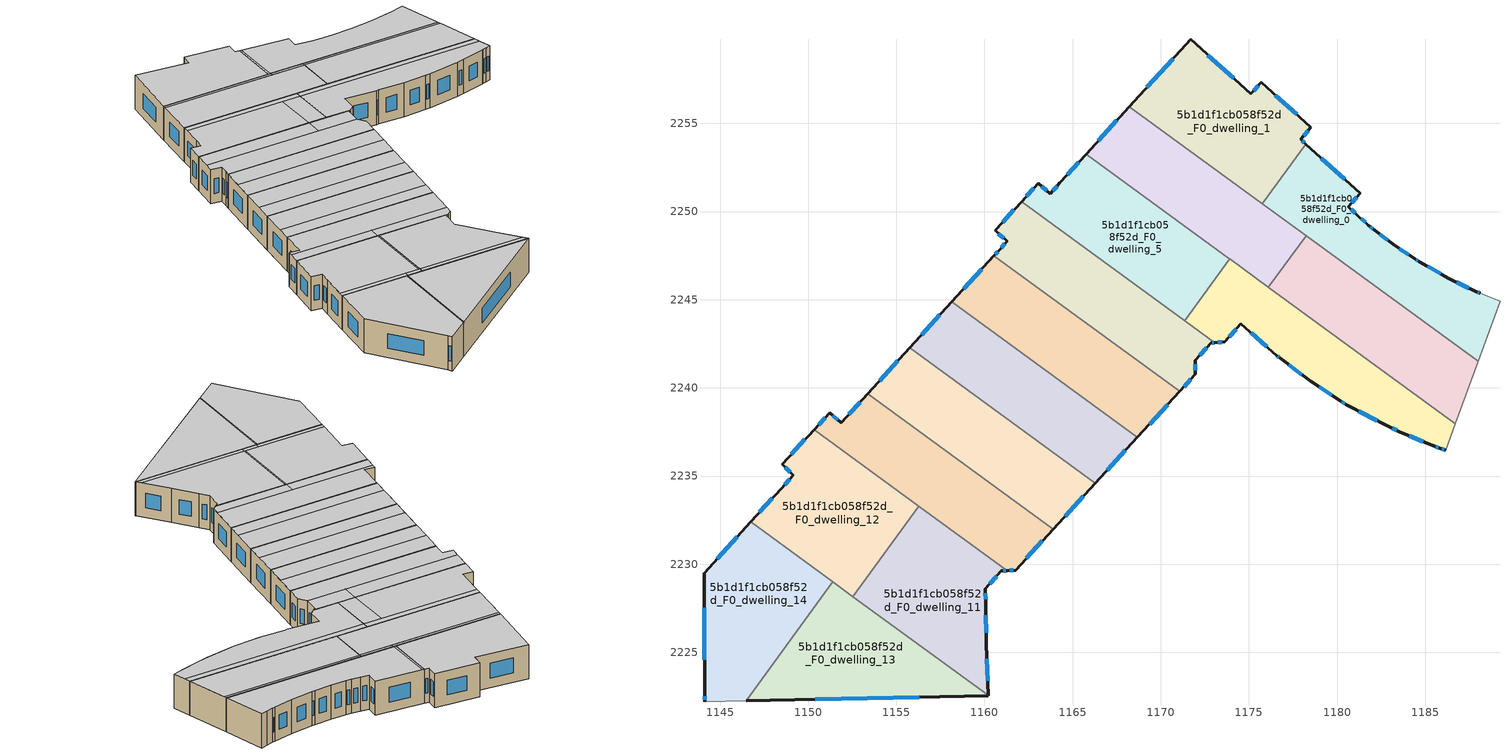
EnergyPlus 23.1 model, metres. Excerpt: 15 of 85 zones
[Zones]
5b1d1f1cb058f52d_F0_dwelling_0
 floor ground (EU_floor_Construction): 1184.65,2247.16 1186.35,2246.2 1187.9,2245.45 1188.11,2245.36 1188.67,2245.13 1189.24,2244.92 1188,2241.51 1175.76,2250.44 1178.23,2253.83 1181.3,2251.03 1180.63,2250.27 1181.2,2249.75 1181.78,2249.23 1182.13,2248.93 1183.17,2248.14 1184.41,2247.31 z0
 wall outside (EU_wall_Construction): 1188.11,2245.36 1187.9,2245.45 1186.35,2246.2 1184.65,2247.16 1184.41,2247.31 1183.17,2248.14 1182.13,2248.93 1181.78,2249.23 1181.2,2249.75 1180.63,2250.27 1181.3,2251.03 1178.23,2253.83 z0:3
 wall adiabatic (EU_wall_Construction): 1188,2241.51 1189.24,2244.92 1188.67,2245.13 1188.11,2245.36 z0:3
 wall to 5b1d1f1cb058f52d_F0_dwelling_1 (EU_wall_Construction): 1178.23,2253.83 1175.76,2250.44 z0:3
 wall to 5b1d1f1cb058f52d_F0_dwelling_2 (EU_wall_Construction): 1178.24,2248.63 1188,2241.51 z0:3
 wall to 5b1d1f1cb058f52d_F0_dwelling_3 (EU_wall_Construction): 1175.76,2250.44 1178.24,2248.63 z0:3
 window (EU_Window_Construction): 1181.04,2249.9 1180.79,2250.12 / 1181.61,2249.38 1181.36,2249.6 / 1182.03,2249.02 1181.88,2249.15 / 1182.87,2248.37 1182.43,2248.71 / 1184.06,2247.55 1183.52,2247.9 / 1184.58,2247.21 1184.48,2247.27 / 1185.86,2246.48 1185.14,2246.89 / 1187.46,2245.66 1186.79,2245.99 / 1188.05,2245.38 1187.96,2245.42 / 1180.43,2251.83 1179.11,2253.03 / 1180.82,2250.49 1181.11,2250.82 z0.86:2.14
 ceiling to 5b1d1f1cb058f52d_F1_dwelling_0 (EU_floor_Construction): 1188,2241.51 1189.24,2244.92 1188.67,2245.13 1188.11,2245.36 1187.9,2245.45 1186.35,2246.2 1184.65,2247.16 1184.41,2247.31 1183.17,2248.14 1182.13,2248.93 1181.78,2249.23 1181.2,2249.75 1180.63,2250.27 1181.3,2251.03 1178.36,2253.71 1175.9,2250.34 z3
 ceiling to 5b1d1f1cb058f52d_F1_dwelling_1 (EU_floor_Construction): 1175.9,2250.34 1178.36,2253.71 1178.23,2253.83 1175.76,2250.44 z3
5b1d1f1cb058f52d_F0_dwelling_1
 floor ground (EU_floor_Construction): 1175.7,2257.33 1178.52,2254.78 1177.93,2254.1 1178.23,2253.83 1175.76,2250.44 1168.22,2255.95 1171.69,2259.76 1175.09,2256.67 z0
 wall outside (EU_wall_Construction): 1178.23,2253.83 1177.93,2254.1 1178.52,2254.78 1175.7,2257.33 1175.09,2256.67 1171.69,2259.76 1168.22,2255.95 z0:3
 wall to 5b1d1f1cb058f52d_F0_dwelling_3 (EU_wall_Construction): 1168.22,2255.95 1175.76,2250.44 z0:3
 window (EU_Window_Construction): 1178.09,2254.3 1178.35,2254.59 / 1178.14,2253.91 1178.01,2254.02 / 1170.7,2258.67 1169.21,2257.04 / 1174.12,2257.55 1172.66,2258.88 / 1175.52,2257.14 1175.27,2256.86 / 1177.71,2255.51 1176.5,2256.61 z0.86:2.14
 ceiling to 5b1d1f1cb058f52d_F1_dwelling_1 (EU_floor_Construction): 1175.76,2250.44 1178.23,2253.83 1177.93,2254.1 1178.52,2254.78 1175.7,2257.33 1175.09,2256.67 1171.69,2259.76 1168.22,2255.95 z3
5b1d1f1cb058f52d_F0_dwelling_10
 floor ground (EU_floor_Construction): 1163.9,2231.99 1161.76,2229.66 1161.3,2229.64 1150.34,2237.63 1151.22,2238.58 1151.88,2238.02 1153.38,2239.66 z0
 wall outside (EU_wall_Construction): 1153.38,2239.66 1151.88,2238.02 1151.22,2238.58 1150.34,2237.63 / 1161.3,2229.64 1161.76,2229.66 1163.9,2231.99 z0:3
 wall to 5b1d1f1cb058f52d_F0_dwelling_9 (EU_wall_Construction): 1163.9,2231.99 1153.38,2239.66 z0:3
 wall to 5b1d1f1cb058f52d_F0_dwelling_12 (EU_wall_Construction): 1150.34,2237.63 1156.28,2233.3 z0:3
 wall to 5b1d1f1cb058f52d_F0_dwelling_11 (EU_wall_Construction): 1156.28,2233.3 1161.3,2229.64 z0:3
 window (EU_Window_Construction): 1150.97,2238.31 1150.59,2237.91 / 1151.69,2238.18 1151.41,2238.42 / 1152.95,2239.19 1152.31,2238.49 / 1162.37,2230.33 1163.29,2231.32 / 1161.43,2229.64 1161.63,2229.65 z0.86:2.14
 ceiling to 5b1d1f1cb058f52d_F1_dwelling_9 (EU_floor_Construction): 1162.21,2230.14 1163.9,2231.99 1153.38,2239.66 1151.88,2238.02 1151.22,2238.58 1150.98,2238.33 z3
 ceiling to 5b1d1f1cb058f52d_F1_dwelling_11 (EU_floor_Construction): 1156.19,2233.36 1156.74,2234.13 1150.98,2238.33 1150.34,2237.63 z3
 ceiling to 5b1d1f1cb058f52d_F1_dwelling_10 (EU_floor_Construction): 1161.76,2229.66 1162.21,2230.14 1156.74,2234.13 1156.19,2233.36 1161.3,2229.64 z3
5b1d1f1cb058f52d_F0_dwelling_11
 floor ground (EU_floor_Construction): 1161.3,2229.64 1160.96,2229.62 1160.05,2228.61 1160.07,2227.75 1160.1,2225.45 1160.21,2222.57 1152.54,2228.17 1156.28,2233.3 z0
 wall outside (EU_wall_Construction): 1160.21,2222.57 1160.1,2225.45 1160.07,2227.75 1160.05,2228.61 1160.96,2229.62 1161.3,2229.64 z0:3
 wall to 5b1d1f1cb058f52d_F0_dwelling_12 (EU_wall_Construction): 1156.28,2233.3 1152.54,2228.17 z0:3
 wall to 5b1d1f1cb058f52d_F0_dwelling_13 (EU_wall_Construction): 1152.54,2228.17 1160.21,2222.57 z0:3
 window (EU_Window_Construction): 1160.18,2223.39 1160.13,2224.63 / 1161.06,2229.62 1161.2,2229.63 / 1160.31,2228.9 1160.7,2229.33 / 1160.06,2228 1160.06,2228.37 / 1160.09,2226.11 1160.08,2227.1 z0.86:2.14
 ceiling to 5b1d1f1cb058f52d_F1_dwelling_10 (EU_floor_Construction): 1160.19,2223.07 1160.1,2225.45 1160.07,2227.75 1160.05,2228.61 1160.96,2229.62 1161.3,2229.64 1156.28,2233.3 1152.77,2228.49 z3
 ceiling adiabatic (EU_roof_Construction): 1160.21,2222.57 1160.19,2223.07 1152.77,2228.49 1152.54,2228.17 z3
5b1d1f1cb058f52d_F0_dwelling_12
 floor ground (EU_floor_Construction): 1156.28,2233.3 1152.54,2228.17 1146.74,2232.4 1148.47,2234.29 1149.16,2235.04 1148.52,2235.68 1150.34,2237.63 z0
 wall outside (EU_wall_Construction): 1150.34,2237.63 1148.52,2235.68 1149.16,2235.04 1148.47,2234.29 1146.74,2232.4 z0:3
 wall to 5b1d1f1cb058f52d_F0_dwelling_14 (EU_wall_Construction): 1146.74,2232.4 1151.41,2228.99 z0:3
 wall to 5b1d1f1cb058f52d_F0_dwelling_13 (EU_wall_Construction): 1151.41,2228.99 1152.54,2228.17 z0:3
 window (EU_Window_Construction): 1148.96,2234.82 1148.67,2234.5 / 1148.71,2235.49 1148.98,2235.22 / 1149.82,2237.08 1149.04,2236.24 / 1147.97,2233.75 1147.23,2232.94 z0.86:2.14
 ceiling to 5b1d1f1cb058f52d_F1_dwelling_11 (EU_floor_Construction): 1152.68,2228.56 1156.19,2233.36 1150.34,2237.63 1148.52,2235.68 1149.16,2235.04 1148.47,2234.29 1147.01,2232.69 z3
 ceiling to 5b1d1f1cb058f52d_F1_dwelling_10 (EU_floor_Construction): 1152.77,2228.49 1156.28,2233.3 1156.19,2233.36 1152.68,2228.56 z3
 ceiling to 5b1d1f1cb058f52d_F1_dwelling_13 (EU_floor_Construction): 1151.5,2228.93 1151.73,2229.25 1147.01,2232.69 1146.74,2232.4 z3
 ceiling adiabatic (EU_roof_Construction): 1152.54,2228.17 1152.77,2228.49 1151.73,2229.25 1151.5,2228.93 z3
5b1d1f1cb058f52d_F0_dwelling_13
 floor ground (EU_floor_Construction): 1160.21,2222.57 1160.22,2222.53 1146.49,2222.26 1151.41,2229 z0
 wall outside (EU_wall_Construction): 1146.49,2222.26 1160.22,2222.53 1160.21,2222.57 z0:3
 wall to 5b1d1f1cb058f52d_F0_dwelling_14 (EU_wall_Construction): 1151.41,2229 1146.49,2222.26 z0:3
 window (EU_Window_Construction): 1150.41,2222.33 1156.29,2222.45 z0.86:2.14
 ceiling to 5b1d1f1cb058f52d_F1_dwelling_12 (EU_floor_Construction): 1160.22,2222.53 1160.21,2222.57 1151.5,2228.93 1146.63,2222.26 z3
 ceiling to 5b1d1f1cb058f52d_F1_dwelling_13 (EU_floor_Construction): 1146.63,2222.26 1151.5,2228.93 1151.41,2229 1146.49,2222.26 z3
5b1d1f1cb058f52d_F0_dwelling_14
 floor ground (EU_floor_Construction): 1151.41,2229 1146.49,2222.26 1144.12,2222.21 1144.12,2222.61 1144.09,2229.49 1146.74,2232.4 z0
 wall outside (EU_wall_Construction): 1146.74,2232.4 1144.09,2229.49 1144.12,2222.61 1144.12,2222.21 z0:3
 wall adiabatic (EU_wall_Construction): 1144.12,2222.21 1146.49,2222.26 z0:3
 window (EU_Window_Construction): 1145.98,2231.57 1144.85,2230.32 / 1144.12,2222.5 1144.12,2222.33 / 1144.1,2227.52 1144.11,2224.58 z0.86:2.14
 ceiling to 5b1d1f1cb058f52d_F1_dwelling_13 (EU_floor_Construction): 1146.49,2222.26 1151.41,2229 1146.74,2232.4 1144.09,2229.49 1144.12,2222.61 1144.12,2222.21 z3
5b1d1f1cb058f52d_F0_dwelling_2
 floor ground (EU_floor_Construction): 1188,2241.51 1186.71,2237.96 1176.1,2245.7 1178.24,2248.63 z0
 wall to 5b1d1f1cb058f52d_F0_dwelling_3 (EU_wall_Construction): 1178.24,2248.63 1176.1,2245.7 z0:3
 wall adiabatic (EU_wall_Construction): 1186.71,2237.96 1188,2241.51 z0:3
 wall to 5b1d1f1cb058f52d_F0_dwelling_4 (EU_wall_Construction): 1176.1,2245.7 1186.71,2237.96 z0:3
 ceiling to 5b1d1f1cb058f52d_F1_dwelling_2 (EU_floor_Construction): 1186.71,2237.96 1187.9,2241.25 1178.11,2248.4 1176.13,2245.68 z3
 ceiling adiabatic (EU_roof_Construction): 1187.9,2241.25 1188,2241.51 1178.24,2248.63 1176.1,2245.7 1176.13,2245.68 1178.11,2248.4 z3
5b1d1f1cb058f52d_F0_dwelling_3
 floor ground (EU_floor_Construction): 1178.24,2248.63 1176.1,2245.7 1165.76,2253.25 1168.22,2255.95 z0
 wall outside (EU_wall_Construction): 1168.22,2255.95 1165.76,2253.25 z0:3
 wall to 5b1d1f1cb058f52d_F0_dwelling_5 (EU_wall_Construction): 1165.76,2253.25 1173.89,2247.31 z0:3
 wall to 5b1d1f1cb058f52d_F0_dwelling_4 (EU_wall_Construction): 1173.9,2247.31 1176.1,2245.7 z0:3
 window (EU_Window_Construction): 1167.51,2255.17 1166.46,2254.02 z0.86:2.14
 ceiling adiabatic (EU_roof_Construction): 1176.1,2245.7 1178.08,2248.42 1168.04,2255.75 1165.76,2253.25 z3
 ceiling to 5b1d1f1cb058f52d_F1_dwelling_1 (EU_floor_Construction): 1175.74,2250.12 1175.9,2250.34 1168.22,2255.95 1168.04,2255.75 z3
 ceiling to 5b1d1f1cb058f52d_F1_dwelling_0 (EU_floor_Construction): 1178.08,2248.42 1178.24,2248.63 1175.9,2250.34 1175.74,2250.12 z3
5b1d1f1cb058f52d_F0_dwelling_4
 floor ground (EU_floor_Construction): 1186.71,2237.96 1186.16,2236.46 1185.82,2236.58 1185.48,2236.71 1185.44,2236.72 1183.53,2237.52 1182.96,2237.78 1180.53,2239.04 1180.16,2239.27 1178.5,2240.37 1176.74,2241.71 1176.59,2241.83 1174.54,2243.63 1173.63,2242.61 1173.07,2242.57 1171.35,2243.82 1173.9,2247.31 z0
 wall outside (EU_wall_Construction): 1173.07,2242.57 1173.63,2242.61 1174.54,2243.63 1176.59,2241.83 1176.74,2241.71 1178.5,2240.37 1180.16,2239.27 1180.53,2239.04 1182.96,2237.78 1183.53,2237.52 1185.44,2236.72 1185.48,2236.71 1185.82,2236.58 1186.16,2236.46 z0:3
 wall to 5b1d1f1cb058f52d_F0_dwelling_5 (EU_wall_Construction): 1173.9,2247.31 1171.35,2243.82 z0:3
 wall adiabatic (EU_wall_Construction): 1186.16,2236.46 1186.71,2237.96 z0:3
 wall to 5b1d1f1cb058f52d_F0_dwelling_6 (EU_wall_Construction): 1171.35,2243.82 1173.07,2242.57 z0:3
 window (EU_Window_Construction): 1177.24,2241.32 1178,2240.75 / 1176.63,2241.8 1176.69,2241.74 / 1175.12,2243.11 1176,2242.35 / 1173.89,2242.9 1174.28,2243.34 / 1173.23,2242.58 1173.47,2242.6 / 1185.92,2236.55 1186.07,2236.49 / 1185.58,2236.67 1185.73,2236.62 / 1184.08,2237.29 1184.9,2236.95 / 1183.12,2237.71 1183.37,2237.59 / 1181.22,2238.68 1182.27,2238.14 / 1180.27,2239.2 1180.42,2239.11 / 1178.98,2240.05 1179.69,2239.58 z0.86:2.14
 ceiling to 5b1d1f1cb058f52d_F1_dwelling_4 (EU_floor_Construction): 1186.16,2236.46 1186.53,2237.47 1173.6,2246.9 1171.35,2243.82 1173.07,2242.57 1173.63,2242.61 1174.54,2243.63 1176.59,2241.83 1176.74,2241.71 1178.5,2240.37 1180.16,2239.27 1180.53,2239.04 1182.96,2237.78 1183.53,2237.52 1185.48,2236.71 1185.82,2236.58 z3
 ceiling adiabatic (EU_roof_Construction): 1186.53,2237.47 1186.71,2237.96 1173.9,2247.31 1173.6,2246.9 z3
5b1d1f1cb058f52d_F0_dwelling_5
 floor ground (EU_floor_Construction): 1173.9,2247.31 1171.35,2243.82 1162.1,2250.57 1163.05,2251.62 1163.72,2251.01 1164.28,2251.62 1165.76,2253.25 z0
 wall outside (EU_wall_Construction): 1165.76,2253.25 1164.28,2251.62 1163.72,2251.01 1163.05,2251.62 1162.1,2250.57 z0:3
 wall to 5b1d1f1cb058f52d_F0_dwelling_6 (EU_wall_Construction): 1162.1,2250.57 1171.35,2243.82 z0:3
 window (EU_Window_Construction): 1163.53,2251.18 1163.24,2251.44 / 1164.12,2251.45 1163.88,2251.18 / 1165.33,2252.78 1164.7,2252.09 / 1162.78,2251.32 1162.37,2250.87 z0.86:2.14
 ceiling to 5b1d1f1cb058f52d_F1_dwelling_5 (EU_floor_Construction): 1170.05,2244.77 1172.3,2247.85 1165.42,2252.87 1164.28,2251.62 1163.72,2251.01 1163.05,2251.62 1162.1,2250.57 z3
 ceiling to 5b1d1f1cb058f52d_F1_dwelling_4 (EU_floor_Construction): 1171.35,2243.82 1173.6,2246.9 1172.3,2247.85 1170.05,2244.77 z3
 ceiling to 5b1d1f1cb058f52d_F1_dwelling_3 (EU_floor_Construction): 1173.6,2246.9 1173.9,2247.31 1165.76,2253.25 1165.42,2252.87 z3
5b1d1f1cb058f52d_F0_dwelling_6
 floor ground (EU_floor_Construction): 1173.07,2242.57 1172.85,2242.55 1171.96,2241.55 1171.96,2240.77 1171.06,2239.8 1160.53,2247.49 1160.83,2247.82 1161.28,2248.31 1160.6,2248.93 1162.1,2250.57 z0
 wall outside (EU_wall_Construction): 1171.06,2239.8 1171.96,2240.77 1171.96,2241.55 1172.85,2242.55 1173.07,2242.57 / 1162.1,2250.57 1160.6,2248.93 1161.28,2248.31 1160.83,2247.82 1160.53,2247.49 z0:3
 wall to 5b1d1f1cb058f52d_F0_dwelling_7 (EU_wall_Construction): 1160.53,2247.49 1171.06,2239.8 z0:3
 window (EU_Window_Construction): 1171.32,2240.07 1171.7,2240.49 / 1160.74,2247.72 1160.61,2247.58 / 1161.15,2248.17 1160.96,2247.96 / 1160.79,2248.75 1161.08,2248.49 / 1161.67,2250.1 1161.03,2249.4 / 1172.91,2242.56 1173,2242.56 / 1172.21,2241.84 1172.59,2242.27 / 1171.96,2241 1171.96,2241.33 z0.86:2.14
 ceiling to 5b1d1f1cb058f52d_F1_dwelling_6 (EU_floor_Construction): 1171.06,2239.8 1171.96,2240.77 1171.96,2241.55 1171.97,2241.56 1161.11,2249.49 1160.6,2248.93 1161.28,2248.31 1160.83,2247.82 1160.53,2247.49 z3
 ceiling to 5b1d1f1cb058f52d_F1_dwelling_5 (EU_floor_Construction): 1169.19,2243.59 1170.05,2244.77 1162.1,2250.57 1161.11,2249.49 z3
 ceiling to 5b1d1f1cb058f52d_F1_dwelling_4 (EU_floor_Construction): 1173.07,2242.57 1170.05,2244.77 1169.19,2243.59 1171.97,2241.56 1172.85,2242.55 z3
5b1d1f1cb058f52d_F0_dwelling_7
 floor ground (EU_floor_Construction): 1171.06,2239.8 1168.68,2237.2 1158.15,2244.88 1160.53,2247.49 z0
 wall outside (EU_wall_Construction): 1168.68,2237.2 1171.06,2239.8 / 1160.53,2247.49 1158.15,2244.88 z0:3
 wall to 5b1d1f1cb058f52d_F0_dwelling_8 (EU_wall_Construction): 1158.15,2244.88 1168.68,2237.2 z0:3
 window (EU_Window_Construction): 1169.36,2237.94 1170.38,2239.05 / 1159.85,2246.74 1158.83,2245.62 z0.86:2.14
 ceiling to 5b1d1f1cb058f52d_F1_dwelling_7 (EU_floor_Construction): 1168.68,2237.2 1169.87,2238.5 1159.34,2246.18 1158.15,2244.88 z3
 ceiling to 5b1d1f1cb058f52d_F1_dwelling_6 (EU_floor_Construction): 1169.87,2238.5 1171.06,2239.8 1160.53,2247.49 1159.34,2246.18 z3
5b1d1f1cb058f52d_F0_dwelling_8
 floor ground (EU_floor_Construction): 1168.68,2237.2 1166.29,2234.59 1155.76,2242.27 1158.15,2244.88 z0
 wall outside (EU_wall_Construction): 1166.29,2234.59 1168.68,2237.2 / 1158.15,2244.88 1155.76,2242.27 z0:3
 wall to 5b1d1f1cb058f52d_F0_dwelling_9 (EU_wall_Construction): 1155.76,2242.27 1166.29,2234.59 z0:3
 window (EU_Window_Construction): 1166.97,2235.34 1167.99,2236.45 / 1157.46,2244.13 1156.44,2243.02 z0.86:2.14
 ceiling to 5b1d1f1cb058f52d_F1_dwelling_7 (EU_floor_Construction): 1167.31,2235.71 1168.68,2237.2 1158.15,2244.88 1156.78,2243.39 z3
 ceiling to 5b1d1f1cb058f52d_F1_dwelling_8 (EU_floor_Construction): 1166.29,2234.59 1167.31,2235.71 1156.78,2243.39 1155.76,2242.27 z3
5b1d1f1cb058f52d_F0_dwelling_9
 floor ground (EU_floor_Construction): 1166.29,2234.59 1163.9,2231.99 1153.38,2239.66 1155.76,2242.27 z0
 wall outside (EU_wall_Construction): 1163.9,2231.99 1166.29,2234.59 / 1155.76,2242.27 1153.38,2239.66 z0:3
 window (EU_Window_Construction): 1164.58,2232.73 1165.61,2233.85 / 1155.08,2241.53 1154.06,2240.41 z0.86:2.14
 ceiling to 5b1d1f1cb058f52d_F1_dwelling_8 (EU_floor_Construction): 1164.75,2232.92 1166.29,2234.59 1155.76,2242.27 1154.23,2240.59 z3
 ceiling to 5b1d1f1cb058f52d_F1_dwelling_9 (EU_floor_Construction): 1163.9,2231.99 1164.75,2232.92 1154.23,2240.59 1153.38,2239.66 z3
[Building]
EU S2 Campaign: North Axis=0; Terrain=City; Solar Distribution=FullExterior
[Site:Location]
Helsinki-Vantaa.AP: Latitude=60.317; Longitude=24.963; Time Zone=2; Elevation=54.6
[SizingPeriod:WeatherFileDays]
AnnualSizingPeriod: Begin Month=1; Begin Day of Month=1; End Month=12; End Day of Month=31; Day of Week for Start Day=Monday; Use Weather File Daylight Saving Period=No; Use Weather File Rain and Snow Indicators=No
[MATERIAL]
EU_InternalMass_Material: Roughness=MediumRough; Thickness=0.1; Conductivity=1; Density=1800; Specific Heat=900; Thermal Absorptance=0.9; Solar Absorptance=0.7; Visible Absorptance=0.7
[MATERIAL:NOMASS] Roughness=MediumRough; Thermal Absorptance=0.9; Solar Absorptance=0.7; Visible Absorptance=0.7
Name | Thermal Resistance
EU_wall_NoMass | 1.10183
EU_roof_NoMass; EU_floor_NoMass | 1.70606
[WINDOWMATERIAL:SIMPLEGLAZINGSYSTEM]
EU_Window_SimpleGlazing: UFactor=3.11035; Solar Heat Gain Coefficient=0.8; Visible Transmittance=0.8
[CONSTRUCTION]
EU_wall_Construction: EU_wall_NoMass
EU_roof_Construction: EU_roof_NoMass
EU_floor_Construction: EU_floor_NoMass
EU_Window_Construction: EU_Window_SimpleGlazing
EU_InternalMass_Construction: EU_InternalMass_Material
[ZONE] Type=1; Multiplier=1; Ceiling Height=autocalculate; Floor Area=autocalculate; Part of Total Floor Area=Yes
Name | Volume
5b1d1f1cb058f52d_F0_dwelling_0 | 137.262
5b1d1f1cb058f52d_F0_dwelling_1 | 137.272
5b1d1f1cb058f52d_F0_dwelling_10 | 137.24
5b1d1f1cb058f52d_F0_dwelling_11 | 137.278
5b1d1f1cb058f52d_F0_dwelling_12 | 137.279
5b1d1f1cb058f52d_F0_dwelling_13 | 137.27
5b1d1f1cb058f52d_F0_dwelling_14 | 137.267
5b1d1f1cb058f52d_F0_dwelling_2 | 137.266
5b1d1f1cb058f52d_F0_dwelling_3 | 137.274
5b1d1f1cb058f52d_F0_dwelling_4; 5b1d1f1cb058f52d_F0_dwelling_6 | 137.271
5b1d1f1cb058f52d_F0_dwelling_5 | 137.256
5b1d1f1cb058f52d_F0_dwelling_7 | 137.238
5b1d1f1cb058f52d_F0_dwelling_8 | 137.268
5b1d1f1cb058f52d_F0_dwelling_9 | 137.263
[INTERNALMASS] Construction=EU_InternalMass_Construction
Name | Zone or ZoneList | Surface Area
5b1d1f1cb058f52d_F0_dwelling_0_EU_InternalMass | 5b1d1f1cb058f52d_F0_dwelling_0 | 45.7547
5b1d1f1cb058f52d_F0_dwelling_1_EU_InternalMass | 5b1d1f1cb058f52d_F0_dwelling_1 | 45.758
5b1d1f1cb058f52d_F0_dwelling_2_EU_InternalMass | 5b1d1f1cb058f52d_F0_dwelling_2 | 45.7565
5b1d1f1cb058f52d_F0_dwelling_3_EU_InternalMass | 5b1d1f1cb058f52d_F0_dwelling_3 | 45.7584
5b1d1f1cb058f52d_F0_dwelling_4_EU_InternalMass | 5b1d1f1cb058f52d_F0_dwelling_4 | 45.7572
5b1d1f1cb058f52d_F0_dwelling_5_EU_InternalMass | 5b1d1f1cb058f52d_F0_dwelling_5 | 45.7521
5b1d1f1cb058f52d_F0_dwelling_6_EU_InternalMass | 5b1d1f1cb058f52d_F0_dwelling_6 | 45.7577
5b1d1f1cb058f52d_F0_dwelling_7_EU_InternalMass | 5b1d1f1cb058f52d_F0_dwelling_7 | 45.7459
5b1d1f1cb058f52d_F0_dwelling_8_EU_InternalMass | 5b1d1f1cb058f52d_F0_dwelling_8 | 45.7561
5b1d1f1cb058f52d_F0_dwelling_9_EU_InternalMass | 5b1d1f1cb058f52d_F0_dwelling_9 | 45.7544
5b1d1f1cb058f52d_F0_dwelling_10_EU_InternalMass | 5b1d1f1cb058f52d_F0_dwelling_10 | 45.746
5b1d1f1cb058f52d_F0_dwelling_11_EU_InternalMass | 5b1d1f1cb058f52d_F0_dwelling_11 | 45.7589
5b1d1f1cb058f52d_F0_dwelling_12_EU_InternalMass | 5b1d1f1cb058f52d_F0_dwelling_12 | 45.7597
5b1d1f1cb058f52d_F0_dwelling_13_EU_InternalMass | 5b1d1f1cb058f52d_F0_dwelling_13 | 45.7539
5b1d1f1cb058f52d_F0_dwelling_14_EU_InternalMass | 5b1d1f1cb058f52d_F0_dwelling_14 | 45.7562
[OTHEREQUIPMENT] Fuel Type=Electricity; Design Level Calculation Method=Watts/Area; Power per Zone Floor Area=1; Fraction Latent=0; Fraction Radiant=0; Fraction Lost=0; Carbon Dioxide Generation Rate=0; EndUse Subcategory=EU_Step8_InternalGains
Name | Zone or ZoneList or Space or SpaceList | Schedule
EU_Step8_InternalGain_5b1d1f1cb058f52d_F0_dwelling_0_f000 | 5b1d1f1cb058f52d_F0_dwelling_0 | EU_Step8_GainSchedule_5b1d1f1cb058f52d_F0_dwelling_0_f000
EU_Step8_InternalGain_5b1d1f1cb058f52d_F0_dwelling_1_f000 | 5b1d1f1cb058f52d_F0_dwelling_1 | EU_Step8_GainSchedule_5b1d1f1cb058f52d_F0_dwelling_1_f000
EU_Step8_InternalGain_5b1d1f1cb058f52d_F0_dwelling_2_f000 | 5b1d1f1cb058f52d_F0_dwelling_2 | EU_Step8_GainSchedule_5b1d1f1cb058f52d_F0_dwelling_2_f000
EU_Step8_InternalGain_5b1d1f1cb058f52d_F0_dwelling_3_f000 | 5b1d1f1cb058f52d_F0_dwelling_3 | EU_Step8_GainSchedule_5b1d1f1cb058f52d_F0_dwelling_3_f000
EU_Step8_InternalGain_5b1d1f1cb058f52d_F0_dwelling_4_f000 | 5b1d1f1cb058f52d_F0_dwelling_4 | EU_Step8_GainSchedule_5b1d1f1cb058f52d_F0_dwelling_4_f000
EU_Step8_InternalGain_5b1d1f1cb058f52d_F0_dwelling_5_f000 | 5b1d1f1cb058f52d_F0_dwelling_5 | EU_Step8_GainSchedule_5b1d1f1cb058f52d_F0_dwelling_5_f000
EU_Step8_InternalGain_5b1d1f1cb058f52d_F0_dwelling_6_f000 | 5b1d1f1cb058f52d_F0_dwelling_6 | EU_Step8_GainSchedule_5b1d1f1cb058f52d_F0_dwelling_6_f000
EU_Step8_InternalGain_5b1d1f1cb058f52d_F0_dwelling_7_f000 | 5b1d1f1cb058f52d_F0_dwelling_7 | EU_Step8_GainSchedule_5b1d1f1cb058f52d_F0_dwelling_7_f000
EU_Step8_InternalGain_5b1d1f1cb058f52d_F0_dwelling_8_f000 | 5b1d1f1cb058f52d_F0_dwelling_8 | EU_Step8_GainSchedule_5b1d1f1cb058f52d_F0_dwelling_8_f000
EU_Step8_InternalGain_5b1d1f1cb058f52d_F0_dwelling_9_f000 | 5b1d1f1cb058f52d_F0_dwelling_9 | EU_Step8_GainSchedule_5b1d1f1cb058f52d_F0_dwelling_9_f000
EU_Step8_InternalGain_5b1d1f1cb058f52d_F0_dwelling_10_f000 | 5b1d1f1cb058f52d_F0_dwelling_10 | EU_Step8_GainSchedule_5b1d1f1cb058f52d_F0_dwelling_10_f000
EU_Step8_InternalGain_5b1d1f1cb058f52d_F0_dwelling_11_f000 | 5b1d1f1cb058f52d_F0_dwelling_11 | EU_Step8_GainSchedule_5b1d1f1cb058f52d_F0_dwelling_11_f000
EU_Step8_InternalGain_5b1d1f1cb058f52d_F0_dwelling_12_f000 | 5b1d1f1cb058f52d_F0_dwelling_12 | EU_Step8_GainSchedule_5b1d1f1cb058f52d_F0_dwelling_12_f000
EU_Step8_InternalGain_5b1d1f1cb058f52d_F0_dwelling_13_f000 | 5b1d1f1cb058f52d_F0_dwelling_13 | EU_Step8_GainSchedule_5b1d1f1cb058f52d_F0_dwelling_13_f000
EU_Step8_InternalGain_5b1d1f1cb058f52d_F0_dwelling_14_f000 | 5b1d1f1cb058f52d_F0_dwelling_14 | EU_Step8_GainSchedule_5b1d1f1cb058f52d_F0_dwelling_14_f000
[ZONEVENTILATION:DESIGNFLOWRATE] Schedule=EU_AlwaysOn; Design Flow Rate Calculation Method=AirChanges/Hour; Air Changes per Hour=0.756316; Ventilation Type=Natural; Fan Pressure Rise=0; Fan Total Efficiency=1; Constant Term Coefficient=1; Temperature Term Coefficient=0; Velocity Term Coefficient=0; Velocity Squared Term Coefficient=0; Minimum Indoor Temperature=-100; Maximum Indoor Temperature=100; Delta Temperature=-100; Minimum Outdoor Temperature=-100; Maximum Outdoor Temperature=100; Maximum Wind Speed=40
Name | Zone or ZoneList or Space or SpaceList
EU_ConstantAir_5b1d1f1cb058f52d_F0_dwelling_0 | 5b1d1f1cb058f52d_F0_dwelling_0
EU_ConstantAir_5b1d1f1cb058f52d_F0_dwelling_1 | 5b1d1f1cb058f52d_F0_dwelling_1
EU_ConstantAir_5b1d1f1cb058f52d_F0_dwelling_2 | 5b1d1f1cb058f52d_F0_dwelling_2
EU_ConstantAir_5b1d1f1cb058f52d_F0_dwelling_3 | 5b1d1f1cb058f52d_F0_dwelling_3
EU_ConstantAir_5b1d1f1cb058f52d_F0_dwelling_4 | 5b1d1f1cb058f52d_F0_dwelling_4
EU_ConstantAir_5b1d1f1cb058f52d_F0_dwelling_5 | 5b1d1f1cb058f52d_F0_dwelling_5
EU_ConstantAir_5b1d1f1cb058f52d_F0_dwelling_6 | 5b1d1f1cb058f52d_F0_dwelling_6
EU_ConstantAir_5b1d1f1cb058f52d_F0_dwelling_7 | 5b1d1f1cb058f52d_F0_dwelling_7
EU_ConstantAir_5b1d1f1cb058f52d_F0_dwelling_8 | 5b1d1f1cb058f52d_F0_dwelling_8
EU_ConstantAir_5b1d1f1cb058f52d_F0_dwelling_9 | 5b1d1f1cb058f52d_F0_dwelling_9
EU_ConstantAir_5b1d1f1cb058f52d_F0_dwelling_10 | 5b1d1f1cb058f52d_F0_dwelling_10
EU_ConstantAir_5b1d1f1cb058f52d_F0_dwelling_11 | 5b1d1f1cb058f52d_F0_dwelling_11
EU_ConstantAir_5b1d1f1cb058f52d_F0_dwelling_12 | 5b1d1f1cb058f52d_F0_dwelling_12
EU_ConstantAir_5b1d1f1cb058f52d_F0_dwelling_13 | 5b1d1f1cb058f52d_F0_dwelling_13
EU_ConstantAir_5b1d1f1cb058f52d_F0_dwelling_14 | 5b1d1f1cb058f52d_F0_dwelling_14
[HVACTEMPLATE:THERMOSTAT] Constant Heating Setpoint=20; Constant Cooling Setpoint=50
EU_HeatOnly_5b1d1f1cb058f52d_F0_dwelling_0; EU_HeatOnly_5b1d1f1cb058f52d_F0_dwelling_1; EU_HeatOnly_5b1d1f1cb058f52d_F0_dwelling_2; EU_HeatOnly_5b1d1f1cb058f52d_F0_dwelling_3; EU_HeatOnly_5b1d1f1cb058f52d_F0_dwelling_4; EU_HeatOnly_5b1d1f1cb058f52d_F0_dwelling_5; EU_HeatOnly_5b1d1f1cb058f52d_F0_dwelling_6; EU_HeatOnly_5b1d1f1cb058f52d_F0_dwelling_7; EU_HeatOnly_5b1d1f1cb058f52d_F0_dwelling_8; EU_HeatOnly_5b1d1f1cb058f52d_F0_dwelling_9; EU_HeatOnly_5b1d1f1cb058f52d_F0_dwelling_10; EU_HeatOnly_5b1d1f1cb058f52d_F0_dwelling_11; EU_HeatOnly_5b1d1f1cb058f52d_F0_dwelling_12; EU_HeatOnly_5b1d1f1cb058f52d_F0_dwelling_13; EU_HeatOnly_5b1d1f1cb058f52d_F0_dwelling_14; EU_HeatOnly_5b1d1f1cb058f52d_F1_dwelling_0; EU_HeatOnly_5b1d1f1cb058f52d_F1_dwelling_1; EU_HeatOnly_5b1d1f1cb058f52d_F1_dwelling_2; EU_HeatOnly_5b1d1f1cb058f52d_F1_dwelling_3; EU_HeatOnly_5b1d1f1cb058f52d_F1_dwelling_4; EU_HeatOnly_5b1d1f1cb058f52d_F1_dwelling_5; EU_HeatOnly_5b1d1f1cb058f52d_F1_dwelling_6; EU_HeatOnly_5b1d1f1cb058f52d_F1_dwelling_7; EU_HeatOnly_5b1d1f1cb058f52d_F1_dwelling_8; EU_HeatOnly_5b1d1f1cb058f52d_F1_dwelling_9; EU_HeatOnly_5b1d1f1cb058f52d_F1_dwelling_10; EU_HeatOnly_5b1d1f1cb058f52d_F1_dwelling_11; EU_HeatOnly_5b1d1f1cb058f52d_F1_dwelling_12; EU_HeatOnly_5b1d1f1cb058f52d_F1_dwelling_13; EU_HeatOnly_5b1d1f1cb058f52d_F2_dwelling_0; EU_HeatOnly_5b1d1f1cb058f52d_F2_dwelling_1; EU_HeatOnly_5b1d1f1cb058f52d_F2_dwelling_2; EU_HeatOnly_5b1d1f1cb058f52d_F2_dwelling_3; EU_HeatOnly_5b1d1f1cb058f52d_F2_dwelling_4; EU_HeatOnly_5b1d1f1cb058f52d_F2_dwelling_5; EU_HeatOnly_5b1d1f1cb058f52d_F2_dwelling_6; EU_HeatOnly_5b1d1f1cb058f52d_F2_dwelling_7; EU_HeatOnly_5b1d1f1cb058f52d_F2_dwelling_8; EU_HeatOnly_5b1d1f1cb058f52d_F2_dwelling_9; EU_HeatOnly_5b1d1f1cb058f52d_F2_dwelling_10; EU_HeatOnly_5b1d1f1cb058f52d_F2_dwelling_11; EU_HeatOnly_5b1d1f1cb058f52d_F2_dwelling_12; EU_HeatOnly_5b1d1f1cb058f52d_F2_dwelling_13; EU_HeatOnly_5b1d1f1cb058f52d_F3_dwelling_0; EU_HeatOnly_5b1d1f1cb058f52d_F3_dwelling_1; EU_HeatOnly_5b1d1f1cb058f52d_F3_dwelling_2; EU_HeatOnly_5b1d1f1cb058f52d_F3_dwelling_3; EU_HeatOnly_5b1d1f1cb058f52d_F3_dwelling_4; EU_HeatOnly_5b1d1f1cb058f52d_F3_dwelling_5; EU_HeatOnly_5b1d1f1cb058f52d_F3_dwelling_6; EU_HeatOnly_5b1d1f1cb058f52d_F3_dwelling_7; EU_HeatOnly_5b1d1f1cb058f52d_F3_dwelling_8; EU_HeatOnly_5b1d1f1cb058f52d_F3_dwelling_9; EU_HeatOnly_5b1d1f1cb058f52d_F3_dwelling_10; EU_HeatOnly_5b1d1f1cb058f52d_F3_dwelling_11; EU_HeatOnly_5b1d1f1cb058f52d_F3_dwelling_12; EU_HeatOnly_5b1d1f1cb058f52d_F3_dwelling_13; EU_HeatOnly_5b1d1f1cb058f52d_F4_dwelling_0; EU_HeatOnly_5b1d1f1cb058f52d_F4_dwelling_1; EU_HeatOnly_5b1d1f1cb058f52d_F4_dwelling_2; EU_HeatOnly_5b1d1f1cb058f52d_F4_dwelling_3; EU_HeatOnly_5b1d1f1cb058f52d_F4_dwelling_4; EU_HeatOnly_5b1d1f1cb058f52d_F4_dwelling_5; EU_HeatOnly_5b1d1f1cb058f52d_F4_dwelling_6; EU_HeatOnly_5b1d1f1cb058f52d_F4_dwelling_7; EU_HeatOnly_5b1d1f1cb058f52d_F4_dwelling_8; EU_HeatOnly_5b1d1f1cb058f52d_F4_dwelling_9; EU_HeatOnly_5b1d1f1cb058f52d_F4_dwelling_10; EU_HeatOnly_5b1d1f1cb058f52d_F4_dwelling_11; EU_HeatOnly_5b1d1f1cb058f52d_F4_dwelling_12; EU_HeatOnly_5b1d1f1cb058f52d_F4_dwelling_13; EU_HeatOnly_5b1d1f1cb058f52d_F5_dwelling_0; EU_HeatOnly_5b1d1f1cb058f52d_F5_dwelling_1; EU_HeatOnly_5b1d1f1cb058f52d_F5_dwelling_2; EU_HeatOnly_5b1d1f1cb058f52d_F5_dwelling_3; EU_HeatOnly_5b1d1f1cb058f52d_F5_dwelling_4; EU_HeatOnly_5b1d1f1cb058f52d_F5_dwelling_5; EU_HeatOnly_5b1d1f1cb058f52d_F5_dwelling_6; EU_HeatOnly_5b1d1f1cb058f52d_F5_dwelling_7; EU_HeatOnly_5b1d1f1cb058f52d_F5_dwelling_8; EU_HeatOnly_5b1d1f1cb058f52d_F5_dwelling_9; EU_HeatOnly_5b1d1f1cb058f52d_F5_dwelling_10; EU_HeatOnly_5b1d1f1cb058f52d_F5_dwelling_11; EU_HeatOnly_5b1d1f1cb058f52d_F5_dwelling_12; EU_HeatOnly_5b1d1f1cb058f52d_F5_dwelling_13
[HVACTEMPLATE:ZONE:IDEALLOADSAIRSYSTEM] System Availability Schedule=EU_AlwaysOn; Maximum Heating Supply Air Temperature=50; Minimum Cooling Supply Air Temperature=13; Maximum Heating Supply Air Humidity Ratio=0.0156; Minimum Cooling Supply Air Humidity Ratio=0.0077; Heating Limit=NoLimit; Cooling Limit=NoLimit; Heating Availability Schedule=EU_AlwaysOn; Cooling Availability Schedule=EU_CoolingOff; Dehumidification Control Type=ConstantSensibleHeatRatio; Cooling Sensible Heat Ratio=0.7; Dehumidification Setpoint=60; Humidification Control Type=None; Humidification Setpoint=30; Outdoor Air Method=None; Outdoor Air Flow Rate per Person=0.00944; Outdoor Air Flow Rate per Zone Floor Area=0; Outdoor Air Flow Rate per Zone=0; Demand Controlled Ventilation Type=None; Outdoor Air Economizer Type=NoEconomizer; Heat Recovery Type=None; Sensible Heat Recovery Effectiveness=0.7; Latent Heat Recovery Effectiveness=0.65
Name | Template Thermostat
5b1d1f1cb058f52d_F0_dwelling_0 | EU_HeatOnly_5b1d1f1cb058f52d_F0_dwelling_0
5b1d1f1cb058f52d_F0_dwelling_1 | EU_HeatOnly_5b1d1f1cb058f52d_F0_dwelling_1
5b1d1f1cb058f52d_F0_dwelling_2 | EU_HeatOnly_5b1d1f1cb058f52d_F0_dwelling_2
5b1d1f1cb058f52d_F0_dwelling_3 | EU_HeatOnly_5b1d1f1cb058f52d_F0_dwelling_3
5b1d1f1cb058f52d_F0_dwelling_4 | EU_HeatOnly_5b1d1f1cb058f52d_F0_dwelling_4
5b1d1f1cb058f52d_F0_dwelling_5 | EU_HeatOnly_5b1d1f1cb058f52d_F0_dwelling_5
5b1d1f1cb058f52d_F0_dwelling_6 | EU_HeatOnly_5b1d1f1cb058f52d_F0_dwelling_6
5b1d1f1cb058f52d_F0_dwelling_7 | EU_HeatOnly_5b1d1f1cb058f52d_F0_dwelling_7
5b1d1f1cb058f52d_F0_dwelling_8 | EU_HeatOnly_5b1d1f1cb058f52d_F0_dwelling_8
5b1d1f1cb058f52d_F0_dwelling_9 | EU_HeatOnly_5b1d1f1cb058f52d_F0_dwelling_9
5b1d1f1cb058f52d_F0_dwelling_10 | EU_HeatOnly_5b1d1f1cb058f52d_F0_dwelling_10
5b1d1f1cb058f52d_F0_dwelling_11 | EU_HeatOnly_5b1d1f1cb058f52d_F0_dwelling_11
5b1d1f1cb058f52d_F0_dwelling_12 | EU_HeatOnly_5b1d1f1cb058f52d_F0_dwelling_12
5b1d1f1cb058f52d_F0_dwelling_13 | EU_HeatOnly_5b1d1f1cb058f52d_F0_dwelling_13
5b1d1f1cb058f52d_F0_dwelling_14 | EU_HeatOnly_5b1d1f1cb058f52d_F0_dwelling_14
[SIZING:ZONE] Zone Cooling Design Supply Air Temperature Input Method=SupplyAirTemperature; Zone Cooling Design Supply Air Temperature=13; Zone Heating Design Supply Air Temperature Input Method=SupplyAirTemperature; Zone Heating Design Supply Air Temperature=50; Zone Cooling Design Supply Air Humidity Ratio=0.008; Zone Heating Design Supply Air Humidity Ratio=0.008; Cooling Design Air Flow Method=DesignDay; Cooling Design Air Flow Rate=0; Cooling Minimum Air Flow per Zone Floor Area=0.000762; Cooling Minimum Air Flow=0; Cooling Minimum Air Flow Fraction=0.2; Heating Design Air Flow Method=DesignDay; Heating Design Air Flow Rate=0; Heating Maximum Air Flow per Zone Floor Area=0.002032; Heating Maximum Air Flow=0.141576; Heating Maximum Air Flow Fraction=0.3; Account for Dedicated Outdoor Air System=No; Dedicated Outdoor Air System Control Strategy=NeutralSupplyAir; Dedicated Outdoor Air Low Setpoint Temperature for Design=autosize; Dedicated Outdoor Air High Setpoint Temperature for Design=autosize; Zone Load Sizing Method=Sensible Load Only No Latent Load; Zone Latent Cooling Design Supply Air Humidity Ratio Input Method=HumidityRatioDifference; Zone Cooling Design Supply Air Humidity Ratio Difference=0.005; Zone Latent Heating Design Supply Air Humidity Ratio Input Method=HumidityRatioDifference; Zone Humidification Design Supply Air Humidity Ratio Difference=0.005
5b1d1f1cb058f52d_F0_dwelling_0; 5b1d1f1cb058f52d_F0_dwelling_1; 5b1d1f1cb058f52d_F0_dwelling_2; 5b1d1f1cb058f52d_F0_dwelling_3; 5b1d1f1cb058f52d_F0_dwelling_4; 5b1d1f1cb058f52d_F0_dwelling_5; 5b1d1f1cb058f52d_F0_dwelling_6; 5b1d1f1cb058f52d_F0_dwelling_7; 5b1d1f1cb058f52d_F0_dwelling_8; 5b1d1f1cb058f52d_F0_dwelling_9; 5b1d1f1cb058f52d_F0_dwelling_10; 5b1d1f1cb058f52d_F0_dwelling_11; 5b1d1f1cb058f52d_F0_dwelling_12; 5b1d1f1cb058f52d_F0_dwelling_13; 5b1d1f1cb058f52d_F0_dwelling_14
[SCHEDULE:CONSTANT]
Name | Hourly Value
EU_AlwaysOn | 1
EU_CoolingOff | 0
[SCHEDULE:FILE] Column Number=1; Rows to Skip at Top=0; Number of Hours of Data=8760; Column Separator=Comma; Interpolate to Timestep=No; Minutes per Item=60; Adjust Schedule for Daylight Savings=Yes
Name | File
EU_Step8_GainSchedule_5b1d1f1cb058f52d_F0_dwelling_0_f000 | ../../schedules/5b1d1f1cb058f52d/5b1d1f1cb058f52d_F0_dwelling_0_f000_gain.csv
EU_Step8_GainSchedule_5b1d1f1cb058f52d_F0_dwelling_1_f000 | ../../schedules/5b1d1f1cb058f52d/5b1d1f1cb058f52d_F0_dwelling_1_f000_gain.csv
EU_Step8_GainSchedule_5b1d1f1cb058f52d_F0_dwelling_2_f000 | ../../schedules/5b1d1f1cb058f52d/5b1d1f1cb058f52d_F0_dwelling_2_f000_gain.csv
EU_Step8_GainSchedule_5b1d1f1cb058f52d_F0_dwelling_3_f000 | ../../schedules/5b1d1f1cb058f52d/5b1d1f1cb058f52d_F0_dwelling_3_f000_gain.csv
EU_Step8_GainSchedule_5b1d1f1cb058f52d_F0_dwelling_4_f000 | ../../schedules/5b1d1f1cb058f52d/5b1d1f1cb058f52d_F0_dwelling_4_f000_gain.csv
EU_Step8_GainSchedule_5b1d1f1cb058f52d_F0_dwelling_5_f000 | ../../schedules/5b1d1f1cb058f52d/5b1d1f1cb058f52d_F0_dwelling_5_f000_gain.csv
EU_Step8_GainSchedule_5b1d1f1cb058f52d_F0_dwelling_6_f000 | ../../schedules/5b1d1f1cb058f52d/5b1d1f1cb058f52d_F0_dwelling_6_f000_gain.csv
EU_Step8_GainSchedule_5b1d1f1cb058f52d_F0_dwelling_7_f000 | ../../schedules/5b1d1f1cb058f52d/5b1d1f1cb058f52d_F0_dwelling_7_f000_gain.csv
EU_Step8_GainSchedule_5b1d1f1cb058f52d_F0_dwelling_8_f000 | ../../schedules/5b1d1f1cb058f52d/5b1d1f1cb058f52d_F0_dwelling_8_f000_gain.csv
EU_Step8_GainSchedule_5b1d1f1cb058f52d_F0_dwelling_9_f000 | ../../schedules/5b1d1f1cb058f52d/5b1d1f1cb058f52d_F0_dwelling_9_f000_gain.csv
EU_Step8_GainSchedule_5b1d1f1cb058f52d_F0_dwelling_10_f000 | ../../schedules/5b1d1f1cb058f52d/5b1d1f1cb058f52d_F0_dwelling_10_f000_gain.csv
EU_Step8_GainSchedule_5b1d1f1cb058f52d_F0_dwelling_11_f000 | ../../schedules/5b1d1f1cb058f52d/5b1d1f1cb058f52d_F0_dwelling_11_f000_gain.csv
EU_Step8_GainSchedule_5b1d1f1cb058f52d_F0_dwelling_12_f000 | ../../schedules/5b1d1f1cb058f52d/5b1d1f1cb058f52d_F0_dwelling_12_f000_gain.csv
EU_Step8_GainSchedule_5b1d1f1cb058f52d_F0_dwelling_13_f000 | ../../schedules/5b1d1f1cb058f52d/5b1d1f1cb058f52d_F0_dwelling_13_f000_gain.csv
EU_Step8_GainSchedule_5b1d1f1cb058f52d_F0_dwelling_14_f000 | ../../schedules/5b1d1f1cb058f52d/5b1d1f1cb058f52d_F0_dwelling_14_f000_gain.csv
